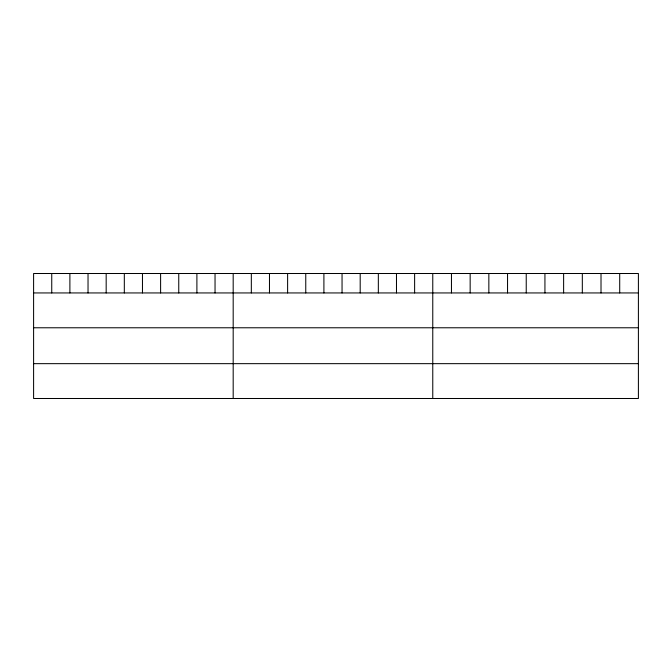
<?xml version="1.0" encoding="UTF-8"?>
<svg xmlns="http://www.w3.org/2000/svg" width="672" height="672" viewBox="0 0 672 672"><rect width="100%" height="100%" fill="white"/><g stroke="black" fill="none" stroke-linecap="round" stroke-linejoin="round"><path stroke-width="1.01" d="M638.4 292.942L638.4 398.496L33.6 398.496L33.6 273.504L638.4 273.504L638.4 292.942L33.6 292.942M33.6 327.776L638.4 327.776M33.6 363.661L638.4 363.661M619.71 273.504L619.71 292.942M601.012 273.504L601.012 292.942M582.322 273.504L582.322 292.942M563.623 273.504L563.623 292.942M544.933 273.504L544.933 292.942M526.235 273.504L526.235 292.942M507.545 273.504L507.545 292.942M488.846 273.504L488.846 292.942M470.156 273.504L470.156 292.942M451.458 273.504L451.458 292.942M432.768 273.504L432.768 398.496M414.624 273.504L414.624 292.942M396.48 273.504L396.48 292.942M378.336 273.504L378.336 292.942M360.192 273.504L360.192 292.942M342.048 273.504L342.048 292.942M323.904 273.504L323.904 292.942M305.76 273.504L305.76 292.942M287.616 273.504L287.616 292.942M269.472 273.504L269.472 292.942M251.328 273.504L251.328 292.942M233.184 273.504L233.184 398.496M215.04 273.504L215.04 292.942M196.896 273.504L196.896 292.942M178.752 273.504L178.752 292.942M160.608 273.504L160.608 292.942M142.464 273.504L142.464 292.942M124.32 273.504L124.32 292.942M106.176 273.504L106.176 292.942M88.032 273.504L88.032 292.942M69.888 273.504L69.888 292.942M51.744 273.504L51.744 292.942"/></g></svg>
